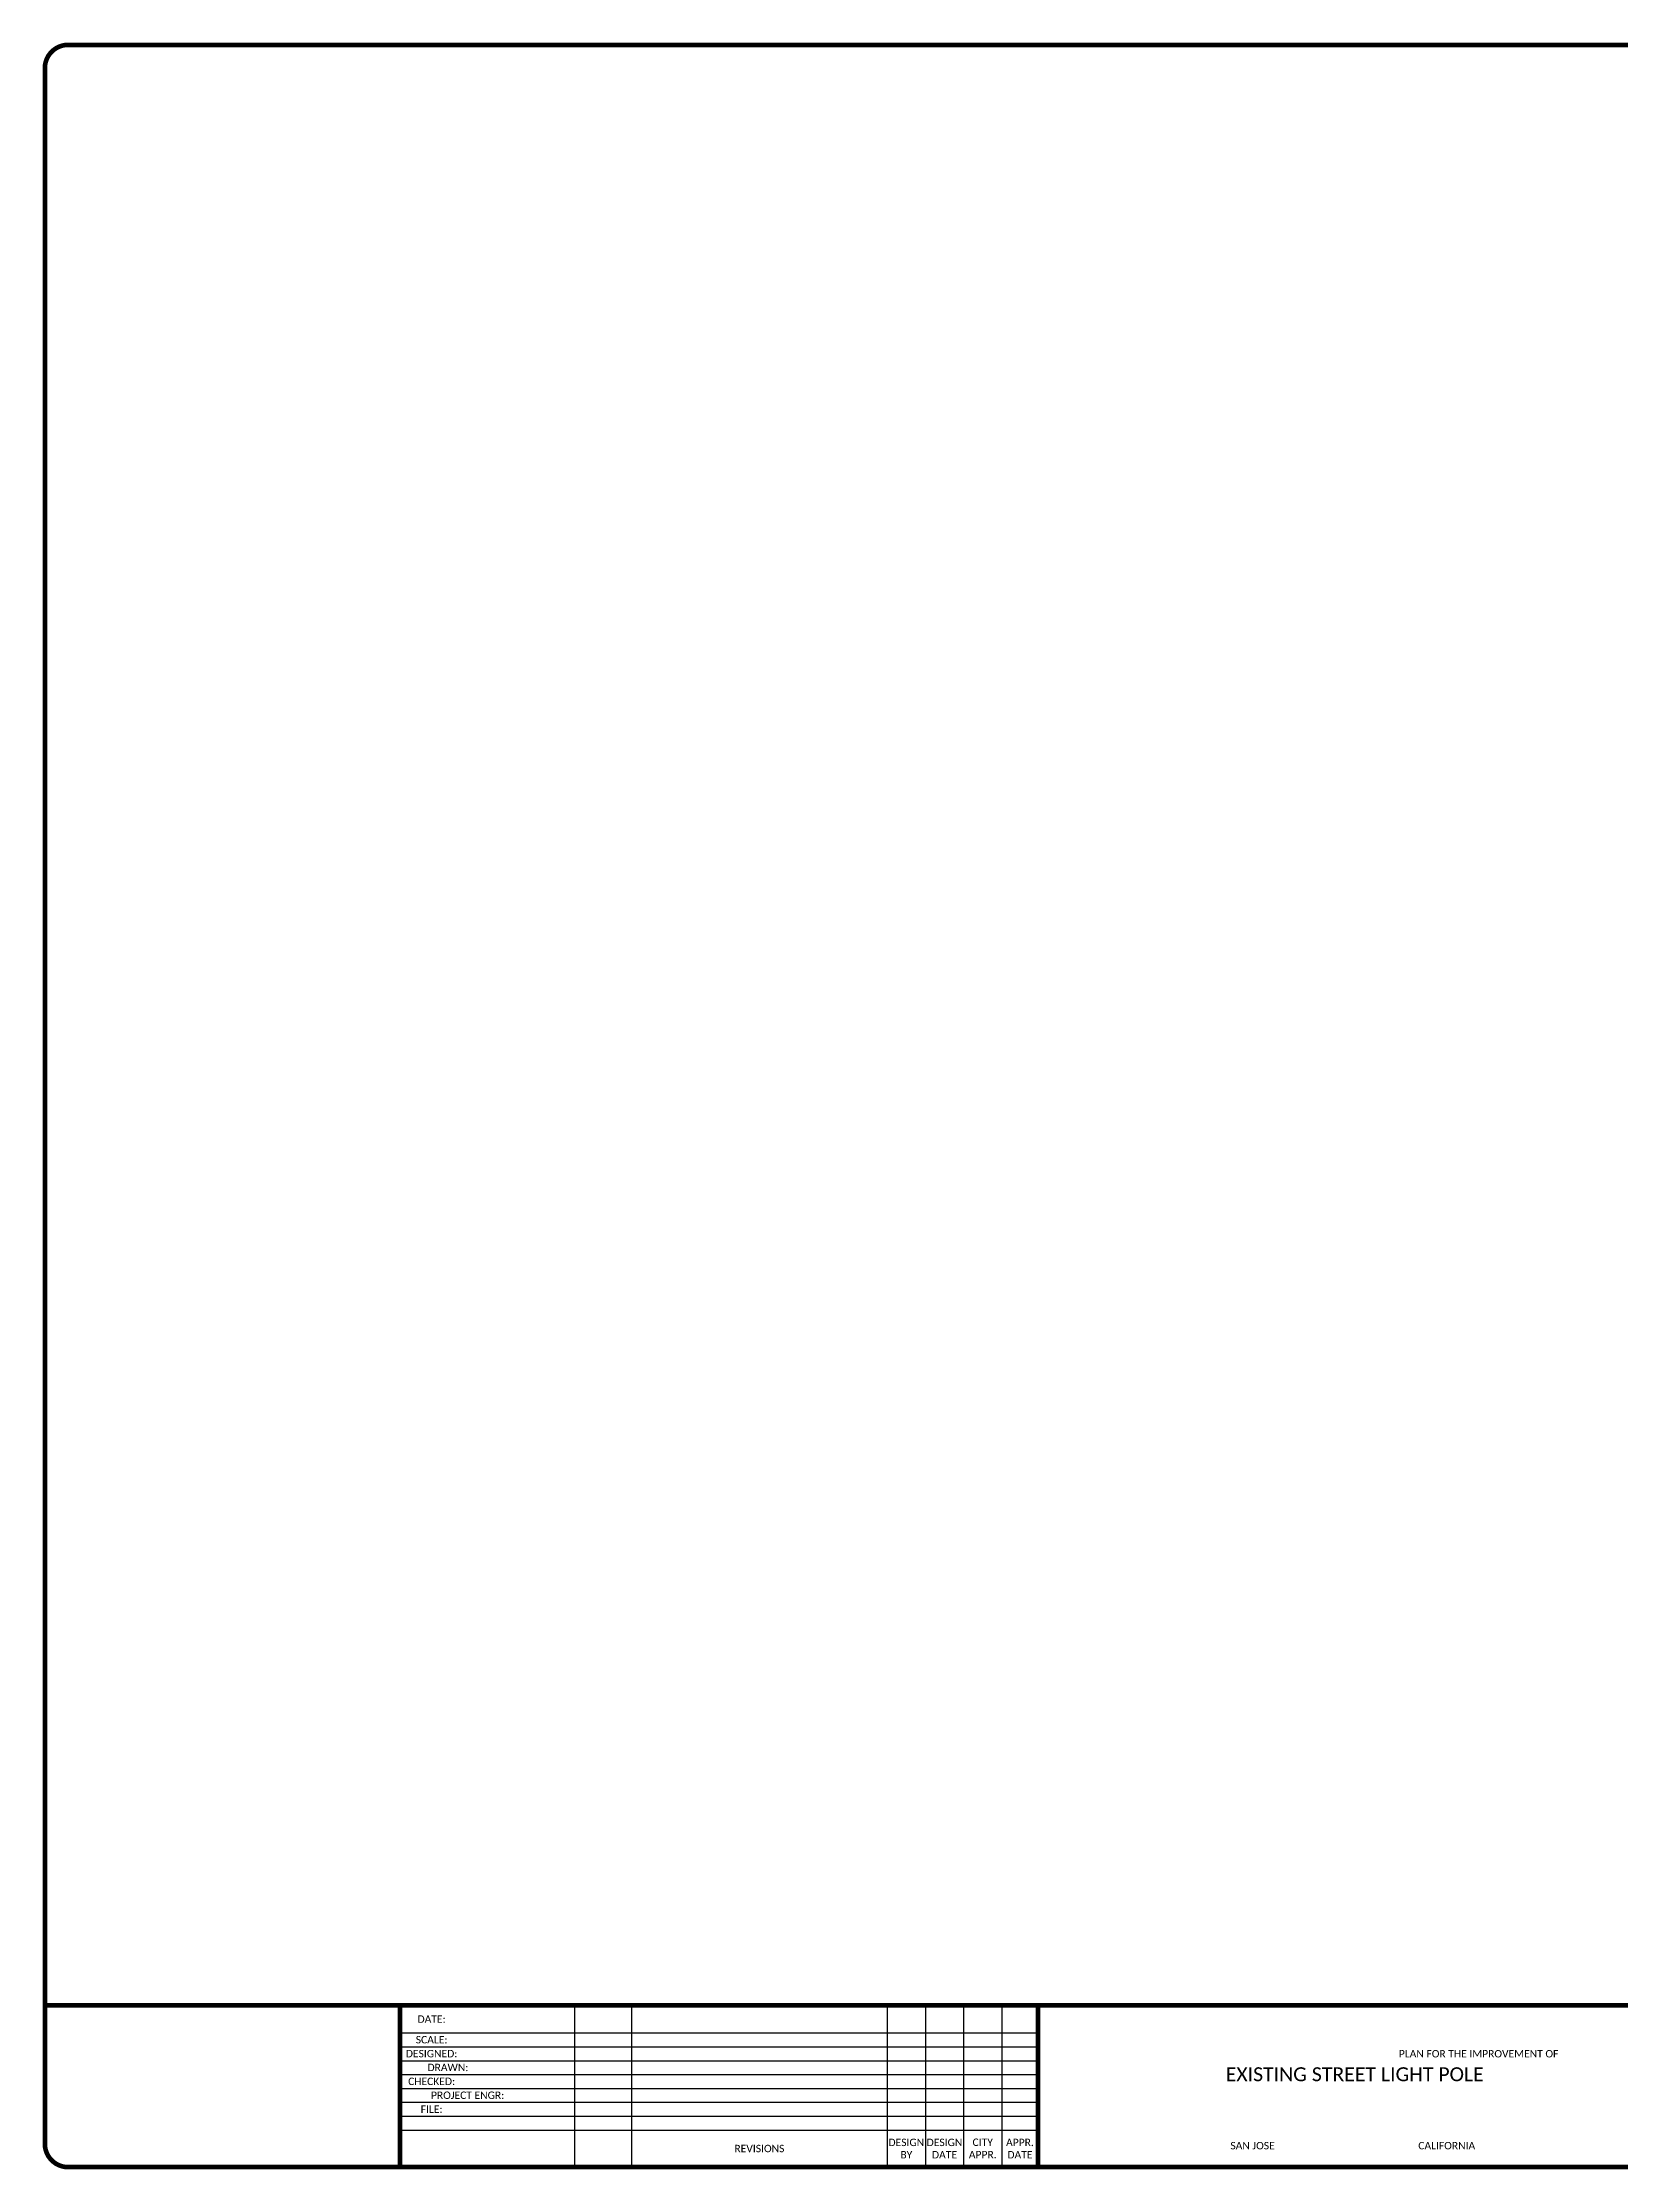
# Model space of a CAD drawing. Header units: inches. Extents: x 0 to 33.8, y 0 to 22.8.
# Drawn here: x -0.03 to 16.89, y -0.02 to 22.78 of the extents above; entities that cross this region are included whole.
import ezdxf

# ---------------------------------------------------------------- set-up
doc = ezdxf.new("R2010")
doc.units = ezdxf.units.IN
doc.header["$MEASUREMENT"] = 0
for name, color, linetype in [('AT&T NSB A&E Template Master Title Block (CD-24x36)$0$G-Anno-Titl-Thin', 4, 'CONTINUOUS'), ('AT&T NSB A&E Template Master Title Block (CD-24x36)$0$G-Anno-Ttlb-Line', 4, 'CONTINUOUS'), ('AT&T NSB A&E Template Master Title Block (CD-24x36)$0$G-Anno-Ttlb-Text', 2, 'CONTINUOUS'), ('Project Title Block (CD-24x36)$0$G-Anno-Ttlb-Text', 2, 'CONTINUOUS')]:
    doc.layers.add(name, color=color, linetype=linetype)
doc.styles.add('AT&T NSB A&E Template Master Title Block (CD-24x36)$0$Standard', font='GOTHIC.TTF')
doc.styles.add('Project Title Block (CD-24x36)$0$BAG Sub Text', font='GOTHIC.TTF')

msp = doc.modelspace()

# ---------------------------------------------------------------- linework, layer by layer
at = {"layer": 'AT&T NSB A&E Template Master Title Block (CD-24x36)$0$G-Anno-Titl-Thin', "color": 3}
for p, q in [((5.677, 1.74), (5.677, 0.007)), ((6.29, 1.74), (6.29, 0.007)), ((9.03, 1.74), (9.03, 0.007)), ((9.44, 1.74), (9.44, 0.007)), ((9.849, 1.74), (9.849, 0.007)), ((10.259, 1.74), (10.259, 0.007)), ((3.805, 1.445), (10.646, 1.445)), ((3.805, 1.445), (10.646, 1.445)), ((3.805, 1.296), (10.646, 1.296)), ((3.805, 1.296), (10.646, 1.296)), ((3.805, 1.148), (10.646, 1.148)), ((3.805, 1.148), (10.646, 1.148)), ((3.805, 0.999), (10.646, 0.999)), ((3.805, 0.999), (10.646, 0.999)), ((3.805, 0.85), (10.646, 0.85)), ((3.805, 0.85), (10.646, 0.85)), ((3.805, 0.702), (10.646, 0.702)), ((3.805, 0.553), (10.646, 0.553)), ((3.805, 0.553), (10.646, 0.553)), ((3.805, 0.404), (10.646, 0.404))]:
    msp.add_line(p, q, dxfattribs=at)
at = {"layer": 'AT&T NSB A&E Template Master Title Block (CD-24x36)$0$G-Anno-Ttlb-Line', "const_width": 0.05}
msp.add_lwpolyline([(30.587, 0.257), (30.587, 22.5, 0.414214), (30.337, 22.75), (0.25, 22.75, 0.414214), (0, 22.5), (0, 0.257, 0.414214), (0.25, 0.007), (30.337, 0.007, 0.414214)], format="xyb", close=True, dxfattribs=at)
for points in [[(0, 1.74), (30.587, 1.74)], [(3.808, 0.007), (3.808, 1.74)], [(10.646, 0.007), (10.646, 1.74)]]:
    msp.add_lwpolyline(points, dxfattribs=at)

# ---------------------------------------------------------------- texts
at = {"layer": 'AT&T NSB A&E Template Master Title Block (CD-24x36)$0$G-Anno-Ttlb-Text', "char_height": 0.07943, "attachment_point": 5, "style": 'AT&T NSB A&E Template Master Title Block (CD-24x36)$0$Standard'}
for s, insert, width in [('{\\fCalibri|b0|i0|c0|p34;DATE:}', (4.146, 1.593), 0.27719), ('{\\fCalibri|b0|i0|c0|p34;SCALE:}', (4.146, 1.372), 0.27719), ('{\\fCalibri|b0|i0|c0|p34;DESIGNED:}', (4.146, 1.223), 0.27719), ('{\\fCalibri|b0|i0|c0|p34;PLAN FOR THE IMPROVEMENT OF}', (15.37, 1.222), 4.3537), ('{\\fCalibri|b0|i0|c0|p34;CHECKED:}', (4.146, 0.926), 0.27719), ('{\\fCalibri|b0|i0|c0|p34;DRAWN:}', (4.321, 1.075), 0.62791), ('{\\fCalibri|b0|i0|c0|p34;PROJECT ENGR:}', (4.532, 0.777), 1.05438), ('{\\fCalibri|b0|i0|c0|p34;FILE:}', (4.146, 0.628), 0.27719), ('{\\fCalibri|b0|i0|c0|p34;REVISIONS}', (7.66, 0.206), 0.27719), ('{\\fCalibri|b0|i0|c0|p34;DESIGN\\PBY}', (9.235, 0.206), 0.27719), ('{\\fCalibri|b0|i0|c0|p34;DESIGN\\PDATE}', (9.644, 0.206), 0.27719), ('{\\fCalibri|b0|i0|c0|p34;CITY\\PAPPR.}', (10.054, 0.207), 0.27719), ('{\\fCalibri|b0|i0|c0|p34;APPR.\\PDATE}', (10.453, 0.206), 0.27719), ('{\\fCalibri|b0|i0|c0|p34;SAN JOSE                                                       CALIFORNIA}', (14.021, 0.237), 2.74161)]:
    msp.add_mtext(s, dxfattribs=dict(at, insert=insert, width=width))
at = {"layer": 'Project Title Block (CD-24x36)$0$G-Anno-Ttlb-Text', "insert": (14.042, 0.877), "char_height": 0.14953, "width": 3.71488, "attachment_point": 5, "style": 'Project Title Block (CD-24x36)$0$BAG Sub Text'}
msp.add_mtext('{\\fCalibri|b0|i0|c0|p34;EXISTING STREET LIGHT POLE\\P }', dxfattribs=at)

doc.saveas('drawing.dxf')
